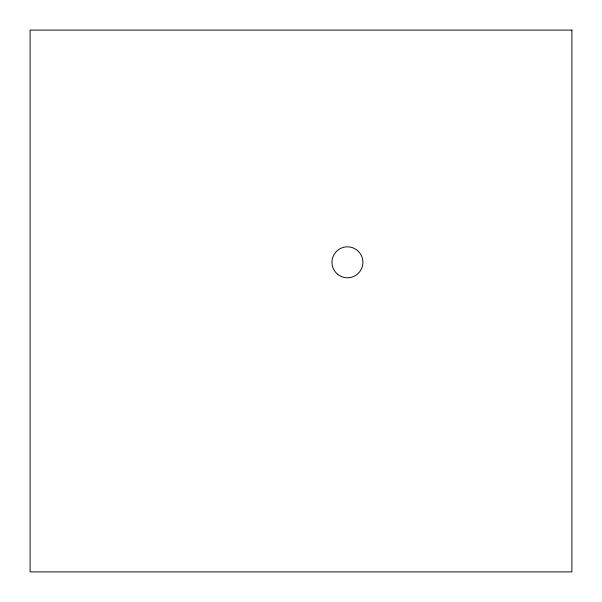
<?xml version="1.0" encoding="UTF-8"?>
<svg xmlns="http://www.w3.org/2000/svg" width="602" height="602" viewBox="0 0 602 602"><rect width="100%" height="100%" fill="white"/><g stroke="black" fill="none" stroke-linecap="round" stroke-linejoin="round"><path stroke-width="0.9" d="M571.9 30.1L30.1 30.1L30.1 571.9L571.9 571.9L571.9 30.1M337.647 274.294A15.479 15.479 0 0 0 362.72 264.782A15.479 15.479 0 0 0 341.951 247.828A15.479 15.479 0 0 0 337.647 274.294"/></g></svg>
